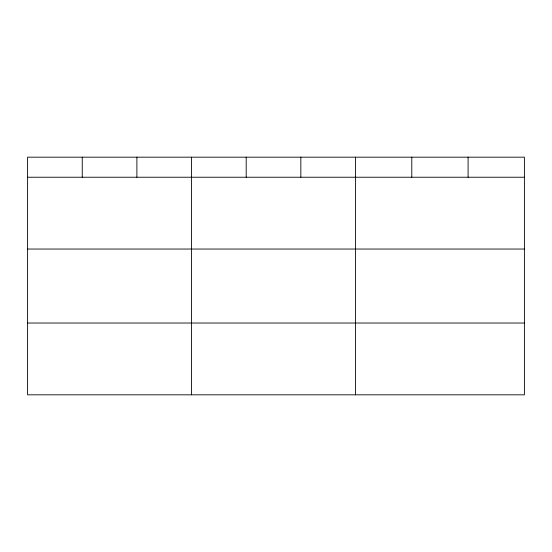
<?xml version="1.0" encoding="UTF-8"?>
<svg xmlns="http://www.w3.org/2000/svg" width="552" height="552" viewBox="0 0 552 552"><rect width="100%" height="100%" fill="white"/><g stroke="black" fill="none" stroke-linecap="round" stroke-linejoin="round"><path stroke-width="0.83" d="M524.4 249.042L524.4 157.175L27.6 157.175L27.6 394.825L524.4 394.825L524.4 249.042L27.6 249.042M27.6 177.233L524.4 177.233M27.6 323.023L524.4 323.023M468.096 157.175L468.096 177.233M411.792 157.175L411.792 177.233M355.488 157.175L355.488 394.825M300.84 157.175L300.84 177.233M246.192 157.175L246.192 177.233M191.544 157.175L191.544 394.825M136.896 157.175L136.896 177.233M82.248 157.175L82.248 177.233"/></g></svg>
